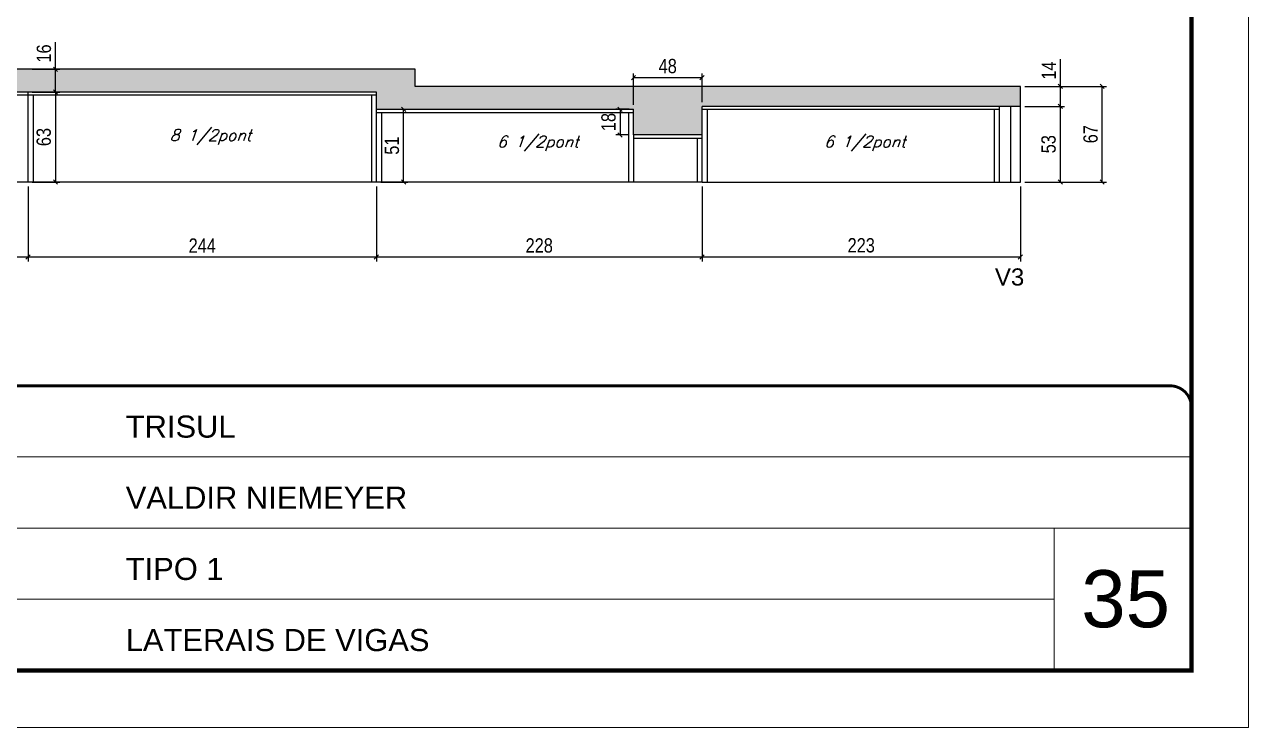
# Model space of a CAD drawing. Extents: x 3330 to 22105, y 1197 to 30204.
# Drawn here: x 7128 to 7985, y 19575 to 20067 of the extents above; entities that cross this region are included whole.
import ezdxf

# ---------------------------------------------------------------- set-up
doc = ezdxf.new("R2010")
doc.units = 0
doc.linetypes.add('CONTINUO', pattern=[0])
doc.linetypes.add('DASHED', pattern=[0.75, 0.5, -0.25])
for name, color, linetype in [('5', 5, 'Continuous'), ('COTA', 241, 'Continuous'), ('Painéis', 200, 'Continuous'), ('SARR_2.2x7', 40, 'Continuous'), ('SARR_3.5x7', 81, 'Continuous'), ('texto', 7, 'Continuous')]:
    doc.layers.add(name, color=color, linetype=linetype)
for name, color, linetype, lineweight in [('CARIMBO', 255, 'Continuous', 9), ('Folhas', 255, 'Continuous', 9), ('SARRAFO DE PRESSAO', 251, 'DASHED', 9)]:
    doc.layers.add(name, color=color, linetype=linetype, lineweight=lineweight)
doc.styles.add('ARIAL', font='arial.ttf')
doc.styles.add('COTA TECNICA', font='techl___.ttf', dxfattribs={"height": 10})
doc.styles.add('Romans', font='romans.shx')
doc.styles.get("Standard").update_dxf_attribs({"font": 'arial.ttf'})
doc.dimstyles.new('PAINEL', dxfattribs={"dimtxt": 10, "dimasz": 3, "dimexe": 3, "dimexo": 3, "dimgap": 3, "dimtad": 1, "dimdec": 1, "dimzin": 12, "dimdsep": 46, "dimtxsty": 'COTA TECNICA', "dimblk1": 'OBLIQUE', "dimblk2": 'OBLIQUE', "dimsah": 1, "dimcen": 0.9, "dimclrd": 4, "dimclre": 4, "dimclrt": 240, "dimadec": 1, "dimazin": 3, "dimtfac": 1, "dimtdec": 1, "dimtmove": 0, "dimatfit": 3, "dimfxl": 1, "dimtolj": 1, "dimtzin": 12, "dimarcsym": 0})

# ---------------------------------------------------------------- blocks, each defined once
blk = doc.blocks.new('9999999999')
at = {"color": 30, "linetype": 'CONTINUO'}
for p, q in [((98564.56, 34379.64), (99583.98, 34379.64)), ((98564.56, 34329.83), (99487.98, 34329.83)), ((99583.98, 34329.83), (99487.98, 34329.83)), ((99487.98, 34329.83), (99487.98, 34230.21)), ((98564.56, 34280.02), (99487.98, 34280.02))]:
    blk.add_line(p, q, dxfattribs=at)
at = {"color": 30, "linetype": 'CONTINUO', "const_width": 2}
blk.add_lwpolyline([(99583.98, 34230.21), (99583.98, 34414.45, 0.414214), (99568.98, 34429.45), (98228.98, 34429.45, 0.414214), (98213.98, 34414.45), (98213.98, 34245.21, 0.414214), (98228.98, 34230.21), (99583.98, 34230.21)], format="xyb", dxfattribs=at)
at = {"layer": 'Folhas'}
blk.add_lwpolyline([(98138.98, 34190.21), (99623.98, 34190.21), (99623.98, 35240.21), (98138.98, 35240.21)], close=True, dxfattribs=at)
at = {"layer": 'Folhas', "color": 30, "const_width": 3}
blk.add_lwpolyline([(98213.98, 34230.21), (99583.98, 34230.21), (99583.98, 35200.21), (98213.98, 35200.21)], close=True, dxfattribs=at)
at = {"color": 7, "linetype": 'Continuous', "ltscale": 5, "style": 'ARIAL'}
for s, height, p in [('TRISUL', 15.483, (98837.68, 34393.13)), ('VALDIR NIEMEYER', 15.4829, (98837.68, 34343.32)), ('TIPO 1', 15.483, (98837.68, 34293.51)), ('LATERAIS DE VIGAS', 15.4829, (98837.68, 34243.7))]:
    blk.add_text(s, height=height, dxfattribs=at).set_placement(p)
blk = doc.blocks.new('_Oblique')
at = {"color": 0, "linetype": 'ByBlock', "lineweight": -2}
blk.add_line((-0.5, -0.5), (0.5, 0.5), dxfattribs=at)
blk = doc.blocks.new('*D2754')
at = {"layer": 'COTA', "color": 4, "linetype": 'ByBlock', "lineweight": -2, "transparency": 16777216}
for p, q in [((7602, 19953.41), (7602, 19900.86)), ((7825, 19953.41), (7825, 19900.86)), ((7825, 19903.86), (7602, 19903.86))]:
    blk.add_line(p, q, dxfattribs=at)
at = {"layer": 'Defpoints', "color": 0, "linetype": 'ByBlock', "transparency": 16777216}
for p in [(7602, 19956.41), (7825, 19956.41), (7602, 19903.86)]:
    blk.add_point(p, dxfattribs=at)
at = {"layer": 'COTA', "color": 4, "linetype": 'ByBlock', "lineweight": -2, "transparency": 16777216, "xscale": 3, "yscale": 3, "zscale": 3, "rotation": 180}
blk.add_blockref('_Oblique', (7602, 19903.86), dxfattribs=at)
at = {"layer": 'COTA', "color": 4, "linetype": 'ByBlock', "lineweight": -2, "transparency": 16777216, "xscale": 3, "yscale": 3, "zscale": 3}
blk.add_blockref('_Oblique', (7825, 19903.86), dxfattribs=at)
at = {"layer": 'COTA', "color": 240, "linetype": 'ByBlock', "transparency": 16777216, "insert": (7713.5, 19912.08), "char_height": 10, "attachment_point": 5, "style": 'COTA TECNICA'}
blk.add_mtext('\\A1;223', dxfattribs=at)
blk = doc.blocks.new('*D2755')
at = {"layer": 'COTA', "color": 4, "linetype": 'ByBlock', "lineweight": -2, "transparency": 16777216}
for p, q in [((7828, 20009.41), (7855.95, 20009.41)), ((7852.95, 19956.41), (7852.95, 20009.41)), ((7828, 19956.41), (7855.95, 19956.41))]:
    blk.add_line(p, q, dxfattribs=at)
at = {"layer": 'Defpoints', "color": 0, "linetype": 'ByBlock', "transparency": 16777216}
for p in [(7825, 20009.41), (7852.95, 20009.41), (7825, 19956.41)]:
    blk.add_point(p, dxfattribs=at)
at = {"layer": 'COTA', "color": 4, "linetype": 'ByBlock', "lineweight": -2, "transparency": 16777216, "xscale": 3, "yscale": 3, "zscale": 3}
for p, rotation in [((7852.95, 20009.41), 90), ((7852.95, 19956.41), 270)]:
    blk.add_blockref('_Oblique', p, dxfattribs=dict(at, rotation=rotation))
at = {"layer": 'COTA', "color": 240, "linetype": 'ByBlock', "transparency": 16777216, "insert": (7844.73, 19982.91), "char_height": 10, "attachment_point": 5, "rotation": 90, "style": 'COTA TECNICA'}
blk.add_mtext('\\A1;53', dxfattribs=at)
blk = doc.blocks.new('*D2756')
at = {"layer": 'COTA', "color": 4, "linetype": 'ByBlock', "lineweight": -2, "transparency": 16777216}
for p, q in [((7130, 19953.41), (7130, 19900.86)), ((7374, 19953.41), (7374, 19900.86)), ((7374, 19903.86), (7130, 19903.86))]:
    blk.add_line(p, q, dxfattribs=at)
at = {"layer": 'Defpoints', "color": 0, "linetype": 'ByBlock', "transparency": 16777216}
for p in [(7130, 19956.41), (7374, 19956.41), (7130, 19903.86)]:
    blk.add_point(p, dxfattribs=at)
at = {"layer": 'COTA', "color": 4, "linetype": 'ByBlock', "lineweight": -2, "transparency": 16777216, "xscale": 3, "yscale": 3, "zscale": 3, "rotation": 180}
blk.add_blockref('_Oblique', (7130, 19903.86), dxfattribs=at)
at = {"layer": 'COTA', "color": 4, "linetype": 'ByBlock', "lineweight": -2, "transparency": 16777216, "xscale": 3, "yscale": 3, "zscale": 3}
blk.add_blockref('_Oblique', (7374, 19903.86), dxfattribs=at)
at = {"layer": 'COTA', "color": 240, "linetype": 'ByBlock', "transparency": 16777216, "insert": (7252, 19911.93), "char_height": 10, "attachment_point": 5, "style": 'COTA TECNICA'}
blk.add_mtext('\\A1;244', dxfattribs=at)
blk = doc.blocks.new('*D2757')
at = {"layer": 'COTA', "color": 4, "linetype": 'ByBlock', "lineweight": -2, "transparency": 16777216}
for p, q in [((7374, 19953.41), (7374, 19900.86)), ((7602, 19953.41), (7602, 19900.86)), ((7602, 19903.86), (7374, 19903.86))]:
    blk.add_line(p, q, dxfattribs=at)
at = {"layer": 'Defpoints', "color": 0, "linetype": 'ByBlock', "transparency": 16777216}
for p in [(7374, 19956.41), (7602, 19956.41), (7374, 19903.86)]:
    blk.add_point(p, dxfattribs=at)
at = {"layer": 'COTA', "color": 4, "linetype": 'ByBlock', "lineweight": -2, "transparency": 16777216, "xscale": 3, "yscale": 3, "zscale": 3, "rotation": 180}
blk.add_blockref('_Oblique', (7374, 19903.86), dxfattribs=at)
at = {"layer": 'COTA', "color": 4, "linetype": 'ByBlock', "lineweight": -2, "transparency": 16777216, "xscale": 3, "yscale": 3, "zscale": 3}
blk.add_blockref('_Oblique', (7602, 19903.86), dxfattribs=at)
at = {"layer": 'COTA', "color": 240, "linetype": 'ByBlock', "transparency": 16777216, "insert": (7488, 19911.95), "char_height": 10, "attachment_point": 5, "style": 'COTA TECNICA'}
blk.add_mtext('\\A1;228', dxfattribs=at)
blk = doc.blocks.new('*D2758')
at = {"layer": 'COTA', "color": 4, "linetype": 'ByBlock', "lineweight": -2, "transparency": 16777216}
for p, q in [((6886, 19953.41), (6886, 19900.86)), ((7130, 19953.41), (7130, 19900.86)), ((7130, 19903.86), (6886, 19903.86))]:
    blk.add_line(p, q, dxfattribs=at)
at = {"layer": 'Defpoints', "color": 0, "linetype": 'ByBlock', "transparency": 16777216}
for p in [(6886, 19956.41), (7130, 19956.41), (6886, 19903.86)]:
    blk.add_point(p, dxfattribs=at)
at = {"layer": 'COTA', "color": 4, "linetype": 'ByBlock', "lineweight": -2, "transparency": 16777216, "xscale": 3, "yscale": 3, "zscale": 3, "rotation": 180}
blk.add_blockref('_Oblique', (6886, 19903.86), dxfattribs=at)
at = {"layer": 'COTA', "color": 4, "linetype": 'ByBlock', "lineweight": -2, "transparency": 16777216, "xscale": 3, "yscale": 3, "zscale": 3}
blk.add_blockref('_Oblique', (7130, 19903.86), dxfattribs=at)
at = {"layer": 'COTA', "color": 240, "linetype": 'ByBlock', "transparency": 16777216, "insert": (7008, 19911.93), "char_height": 10, "attachment_point": 5, "style": 'COTA TECNICA'}
blk.add_mtext('\\A1;244', dxfattribs=at)
blk = doc.blocks.new('*D2764')
at = {"layer": 'COTA', "color": 4, "linetype": 'ByBlock', "lineweight": -2, "transparency": 16777216}
for p, q in [((7554, 20010.41), (7554, 20032.48)), ((7602, 20029.48), (7554, 20029.48)), ((7602, 20012.41), (7602, 20032.48))]:
    blk.add_line(p, q, dxfattribs=at)
at = {"layer": 'Defpoints', "color": 0, "linetype": 'ByBlock', "transparency": 16777216}
for p in [(7554, 20029.48), (7602, 20009.41), (7554, 20007.41)]:
    blk.add_point(p, dxfattribs=at)
at = {"layer": 'COTA', "color": 4, "linetype": 'ByBlock', "lineweight": -2, "transparency": 16777216, "xscale": 3, "yscale": 3, "zscale": 3, "rotation": 180}
blk.add_blockref('_Oblique', (7554, 20029.48), dxfattribs=at)
at = {"layer": 'COTA', "color": 4, "linetype": 'ByBlock', "lineweight": -2, "transparency": 16777216, "xscale": 3, "yscale": 3, "zscale": 3}
blk.add_blockref('_Oblique', (7602, 20029.48), dxfattribs=at)
at = {"layer": 'COTA', "color": 240, "linetype": 'ByBlock', "transparency": 16777216, "insert": (7578, 20037.57), "char_height": 10, "attachment_point": 5, "style": 'COTA TECNICA'}
blk.add_mtext('\\A1;48', dxfattribs=at)
blk = doc.blocks.new('*D2765')
at = {"layer": 'COTA', "color": 4, "linetype": 'ByBlock', "lineweight": -2, "transparency": 16777216}
for p, q in [((7551, 20007.41), (7541.65, 20007.41)), ((7544.65, 20007.41), (7544.65, 19989.41)), ((7551, 19989.41), (7541.65, 19989.41))]:
    blk.add_line(p, q, dxfattribs=at)
at = {"layer": 'Defpoints', "color": 0, "linetype": 'ByBlock', "transparency": 16777216}
for p in [(7554, 20007.41), (7544.65, 19989.41), (7554, 19989.41)]:
    blk.add_point(p, dxfattribs=at)
at = {"layer": 'COTA', "color": 4, "linetype": 'ByBlock', "lineweight": -2, "transparency": 16777216, "xscale": 3, "yscale": 3, "zscale": 3}
for p, rotation in [((7544.65, 20007.41), 90), ((7544.65, 19989.41), 270)]:
    blk.add_blockref('_Oblique', p, dxfattribs=dict(at, rotation=rotation))
at = {"layer": 'COTA', "color": 240, "linetype": 'ByBlock', "transparency": 16777216, "insert": (7536.56, 19998.41), "char_height": 10, "attachment_point": 5, "rotation": 90, "style": 'COTA TECNICA'}
blk.add_mtext('\\A1;18', dxfattribs=at)
blk = doc.blocks.new('*D2768')
at = {"layer": 'COTA', "color": 4, "linetype": 'ByBlock', "lineweight": -2, "transparency": 16777216}
for p, q in [((7133, 20019.41), (7152.24, 20019.41)), ((7149.24, 20019.41), (7149.24, 19956.41)), ((7133, 19956.41), (7152.24, 19956.41))]:
    blk.add_line(p, q, dxfattribs=at)
at = {"layer": 'Defpoints', "color": 0, "linetype": 'ByBlock', "transparency": 16777216}
for p in [(7130, 20019.41), (7130, 19956.41), (7149.24, 19956.41)]:
    blk.add_point(p, dxfattribs=at)
at = {"layer": 'COTA', "color": 4, "linetype": 'ByBlock', "lineweight": -2, "transparency": 16777216, "xscale": 3, "yscale": 3, "zscale": 3}
for p, rotation in [((7149.24, 20019.41), 90), ((7149.24, 19956.41), 270)]:
    blk.add_blockref('_Oblique', p, dxfattribs=dict(at, rotation=rotation))
at = {"layer": 'COTA', "color": 240, "linetype": 'ByBlock', "transparency": 16777216, "insert": (7141.02, 19987.91), "char_height": 10, "attachment_point": 5, "rotation": 90, "style": 'COTA TECNICA'}
blk.add_mtext('\\A1;63', dxfattribs=at)
blk = doc.blocks.new('*D2769')
at = {"layer": 'COTA', "color": 4, "linetype": 'ByBlock', "lineweight": -2, "transparency": 16777216}
for p, q in [((7149.24, 20035.41), (7149.24, 20054.42)), ((7133, 20035.41), (7152.24, 20035.41)), ((7149.24, 20019.41), (7149.24, 20035.41)), ((7133, 20019.41), (7152.24, 20019.41))]:
    blk.add_line(p, q, dxfattribs=at)
at = {"layer": 'Defpoints', "color": 0, "linetype": 'ByBlock', "transparency": 16777216}
for p in [(7130, 20035.41), (7149.24, 20035.41), (7130, 20019.41)]:
    blk.add_point(p, dxfattribs=at)
at = {"layer": 'COTA', "color": 4, "linetype": 'ByBlock', "lineweight": -2, "transparency": 16777216, "xscale": 3, "yscale": 3, "zscale": 3}
for p, rotation in [((7149.24, 20035.41), 90), ((7149.24, 20019.41), 270)]:
    blk.add_blockref('_Oblique', p, dxfattribs=dict(at, rotation=rotation))
at = {"layer": 'COTA', "color": 240, "linetype": 'ByBlock', "transparency": 16777216, "insert": (7141.14, 20046.42), "char_height": 10, "attachment_point": 5, "rotation": 90, "style": 'COTA TECNICA'}
blk.add_mtext('\\A1;16', dxfattribs=at)
blk = doc.blocks.new('*D2770')
at = {"layer": 'COTA', "color": 4, "linetype": 'ByBlock', "lineweight": -2, "transparency": 16777216}
for p, q in [((7852.95, 20023.41), (7852.95, 20042.53)), ((7828, 20023.41), (7855.95, 20023.41)), ((7852.95, 20009.41), (7852.95, 20023.41)), ((7828, 20009.41), (7855.95, 20009.41))]:
    blk.add_line(p, q, dxfattribs=at)
at = {"layer": 'Defpoints', "color": 0, "linetype": 'ByBlock', "transparency": 16777216}
for p in [(7825, 20023.41), (7852.95, 20023.41), (7825, 20009.41)]:
    blk.add_point(p, dxfattribs=at)
at = {"layer": 'COTA', "color": 4, "linetype": 'ByBlock', "lineweight": -2, "transparency": 16777216, "xscale": 3, "yscale": 3, "zscale": 3}
for p, rotation in [((7852.95, 20023.41), 90), ((7852.95, 20009.41), 270)]:
    blk.add_blockref('_Oblique', p, dxfattribs=dict(at, rotation=rotation))
at = {"layer": 'COTA', "color": 240, "linetype": 'ByBlock', "transparency": 16777216, "insert": (7844.87, 20034.47), "char_height": 10, "attachment_point": 5, "rotation": 90, "style": 'COTA TECNICA'}
blk.add_mtext('\\A1;14', dxfattribs=at)
blk = doc.blocks.new('*D2771')
at = {"layer": 'COTA', "color": 4, "linetype": 'ByBlock', "lineweight": -2, "transparency": 16777216}
for p, q in [((7828, 20023.41), (7885.24, 20023.41)), ((7882.24, 19956.41), (7882.24, 20023.41)), ((7828, 19956.41), (7885.24, 19956.41))]:
    blk.add_line(p, q, dxfattribs=at)
at = {"layer": 'Defpoints', "color": 0, "linetype": 'ByBlock', "transparency": 16777216}
for p in [(7825, 20023.41), (7882.24, 20023.41), (7825, 19956.41)]:
    blk.add_point(p, dxfattribs=at)
at = {"layer": 'COTA', "color": 4, "linetype": 'ByBlock', "lineweight": -2, "transparency": 16777216, "xscale": 3, "yscale": 3, "zscale": 3}
for p, rotation in [((7882.24, 20023.41), 90), ((7882.24, 19956.41), 270)]:
    blk.add_blockref('_Oblique', p, dxfattribs=dict(at, rotation=rotation))
at = {"layer": 'COTA', "color": 240, "linetype": 'ByBlock', "transparency": 16777216, "insert": (7874.14, 19989.91), "char_height": 10, "attachment_point": 5, "rotation": 90, "style": 'COTA TECNICA'}
blk.add_mtext('\\A1;67', dxfattribs=at)
blk = doc.blocks.new('*D2772')
at = {"layer": 'COTA', "color": 4, "linetype": 'ByBlock', "lineweight": -2, "transparency": 16777216}
for p, q in [((7377, 20007.41), (7395.96, 20007.41)), ((7392.96, 19956.41), (7392.96, 20007.41)), ((7377, 19956.41), (7395.96, 19956.41))]:
    blk.add_line(p, q, dxfattribs=at)
at = {"layer": 'Defpoints', "color": 0, "linetype": 'ByBlock', "transparency": 16777216}
for p in [(7374, 20007.41), (7392.96, 20007.41), (7374, 19956.41)]:
    blk.add_point(p, dxfattribs=at)
at = {"layer": 'COTA', "color": 4, "linetype": 'ByBlock', "lineweight": -2, "transparency": 16777216, "xscale": 3, "yscale": 3, "zscale": 3}
for p, rotation in [((7392.96, 20007.41), 90), ((7392.96, 19956.41), 270)]:
    blk.add_blockref('_Oblique', p, dxfattribs=dict(at, rotation=rotation))
at = {"layer": 'COTA', "color": 240, "linetype": 'ByBlock', "transparency": 16777216, "insert": (7384.85, 19981.91), "char_height": 10, "attachment_point": 5, "rotation": 90, "style": 'COTA TECNICA'}
blk.add_mtext('\\A1;51', dxfattribs=at)

msp = doc.modelspace()

# ---------------------------------------------------------------- hatches: boundary and pattern name
at = {"layer": 'COTA', "linetype": 'ByBlock'}
h = msp.add_hatch(dxfattribs=at)
h.set_pattern_fill('AR-CONC', color=256, scale=0.03)
h.set_pattern_definition([(50, (-124106.2733, -5614.828), (5.46554007, -0.47817257), [0.5715, -6.2865]), (355, (-124106.273, -5614.828), (-1.05730264, 5.73170536), [0.4572, -5.02921753]), (100.4514447, (-124105.818, -5614.868), (4.40823741, 5.25353256), [0.48570026, -5.34270734]), (46.1842, (-124106.273, -5613.304), (8.13237123, -1.26126984), [0.85725, -9.42975]), (96.6355576, (-124105.5956, -5613.409), (7.122124, 7.42278374), [0.7285507, -8.01406824]), (351.184151, (-124106.273, -5613.304), (7.122124, 7.42278374), [0.685799, -7.54379196]), (21, (-124105.5113, -5613.685), (4.54843174, -3.06795595), [0.5715, -6.2865]), (326, (-124105.511, -5613.685), (1.85406085, 5.52563898), [0.4572, -5.0292]), (71.451445, (-124105.132, -5613.941), (6.40249258, 2.45768307), [0.48570026, -5.34269813]), (37.5, (-124106.2733, -5614.8281), (0.092658098, 2.536651166), [0, -4.96824, 0, -5.1054, 0, -5.04825]), (7.5, (-124106.2733, -5614.828), (2.004589875, 3.005417245), [0, -2.91084, 0, -4.85394, 0, -1.92405]), (327.5, (-124107.9725, -5614.8281), (4.067717855, -0.17186232), [0, -1.905, 0, -5.9436, 0, -7.8867]), (317.5, (-124108.7345, -5614.828), (4.44387544, 0.76279473), [0, -2.4765, 0, -3.94716, 0, -5.6007])])
h.paths.add_polyline_path([(6859, 20021.41), (6859, 19988.41), (6886, 19988.41), (6886, 20019.41), (7374, 20019.41), (7374, 20007.41), (7554, 20007.41), (7554, 19989.41), (7602, 19989.41), (7602, 20009.41), (7825, 20009.41), (7825, 20023.41), (7401, 20023.41), (7401, 20035.41), (6708, 20035.41), (6708, 20021.41)])

# ---------------------------------------------------------------- linework, layer by layer
for p, q in [((7401, 20035.41), (6708, 20035.41)), ((7401, 20023.41), (7401, 20035.41)), ((7825, 20023.41), (7401, 20023.41)), ((7825, 20009.41), (7825, 20023.41)), ((7554, 19989.41), (7554, 19956.41))]:
    msp.add_line(p, q, dxfattribs=at)
at = {"layer": 'Painéis', "linetype": 'Continuous'}
for p, q in [((7374, 20019.41), (6886, 20019.41)), ((7130, 19956.41), (7130, 20019.41)), ((7374, 19956.41), (7374, 20019.41)), ((7825, 20009.41), (7602, 20009.41)), ((7602, 19956.41), (7602, 20009.41)), ((7825, 19956.41), (7825, 20009.41)), ((7374, 20007.41), (7554, 20007.41)), ((7554, 19989.41), (7554, 20007.41)), ((7602, 19989.41), (7554, 19989.41)), ((7602, 19956.41), (6708, 19956.41)), ((7602, 19956.41), (7825, 19956.41))]:
    msp.add_line(p, q, dxfattribs=at)
at = {"layer": 'SARR_2.2x7', "linetype": 'Continuous'}
for p, q in [((7130, 20017.21), (6886, 20017.21)), ((7374, 20017.21), (7130, 20017.21)), ((7818, 20009.41), (7818, 19956.41)), ((7374, 20005.21), (7554, 20005.21)), ((7810, 20007.21), (7602, 20007.21)), ((7554, 19987.21), (7602, 19987.21))]:
    msp.add_line(p, q, dxfattribs=at)
at = {"layer": 'SARR_3.5x7'}
for p, q in [((7133.5, 20017.21), (7133.5, 19956.41)), ((7370.5, 20017.21), (7370.5, 19956.41)), ((7810, 20009.41), (7810, 19956.41)), ((7377.5, 20005.21), (7377.5, 19956.41)), ((7550.5, 20005.21), (7550.5, 19956.41)), ((7605.5, 20007.21), (7605.5, 19956.41)), ((7806.5, 20007.21), (7806.5, 19956.41)), ((7598.5, 19987.21), (7598.5, 19956.41))]:
    msp.add_line(p, q, dxfattribs=at)

# ---------------------------------------------------------------- block references
at = {"layer": 'SARRAFO DE PRESSAO', "color": 6, "linetype": 'ByBlock'}
msp.add_blockref('9999999999', (-91639.25, -14615.68), dxfattribs=at)

# ---------------------------------------------------------------- texts
at = {"layer": '5', "linetype": 'Continuous'}
msp.add_text('V3', height=12, rotation=0.00004, dxfattribs=at).set_placement((7807.15, 19883.96))
at = {"layer": 'CARIMBO', "style": 'ARIAL'}
msp.add_text('35', height=40, dxfattribs=at).set_placement((7867.59, 19644.67))
at = {"layer": 'texto', "color": 2, "char_height": 8, "attachment_point": 5, "style": 'Romans'}
for s, insert in [('{\\Q19;\\C256;8 1/2pont}', (7257.75, 19987.91)), ('{\\Q19;\\C256;6 1/2pont}', (7487, 19983.41)), ('{\\Q19;\\C256;6 1/2pont}', (7716, 19983.41))]:
    msp.add_mtext(s, dxfattribs=dict(at, insert=insert))

# ---------------------------------------------------------------- dimensions: what is measured, and where the dimension line sits
at = {"layer": 'COTA', "linetype": 'ByBlock'}
for base, p1, p2, angle, picture, middle in [((7149.24, 20035.41), (7130, 20019.41), (7130, 20035.41), 90, '*D2769', (7141.14, 20046.42)), ((7554, 20029.48), (7602, 20009.41), (7554, 20007.41), 180, '*D2764', (7578, 20037.57)), ((7852.95, 20023.41), (7825, 20009.41), (7825, 20023.41), 90, '*D2770', (7844.87, 20034.47)), ((7882.24, 20023.41), (7825, 19956.41), (7825, 20023.41), 90, '*D2771', (7874.14, 19989.91)), ((7149.24, 19956.41), (7130, 20019.41), (7130, 19956.41), 90, '*D2768', (7141.02, 19987.91)), ((7392.96, 20007.41), (7374, 19956.41), (7374, 20007.41), 90, '*D2772', (7384.85, 19981.91)), ((7544.65, 19989.41), (7554, 20007.41), (7554, 19989.41), 90, '*D2765', (7536.56, 19998.41)), ((7852.95, 20009.41), (7825, 19956.41), (7825, 20009.41), 90, '*D2755', (7844.73, 19982.91)), ((6886, 19903.86), (7130, 19956.41), (6886, 19956.41), 180, '*D2758', (7008, 19911.93)), ((7130, 19903.86), (7374, 19956.41), (7130, 19956.41), 180, '*D2756', (7252, 19911.93)), ((7374, 19903.86), (7602, 19956.41), (7374, 19956.41), 180, '*D2757', (7488, 19911.95)), ((7602, 19903.86), (7825, 19956.41), (7602, 19956.41), 180, '*D2754', (7713.5, 19912.08))]:
    dim = msp.add_linear_dim(base=base, p1=p1, p2=p2, angle=angle, dimstyle='PAINEL', dxfattribs=at)
    dim.commit()
    dim.dimension.update_dxf_attribs({"geometry": picture, "text_midpoint": middle})

doc.saveas('drawing.dxf')
